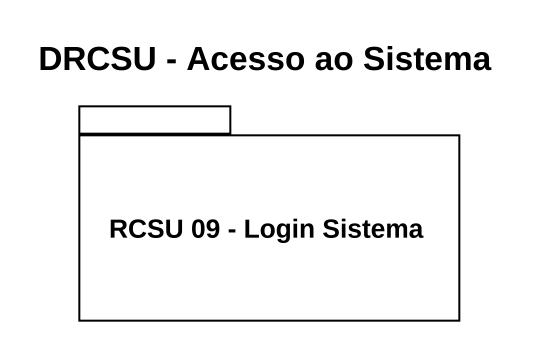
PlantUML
@startuml
title DRCSU - Acesso ao Sistema
package "RCSU 09 - Login Sistema" as RCSU_09_Login_Sistema {
}
@enduml
